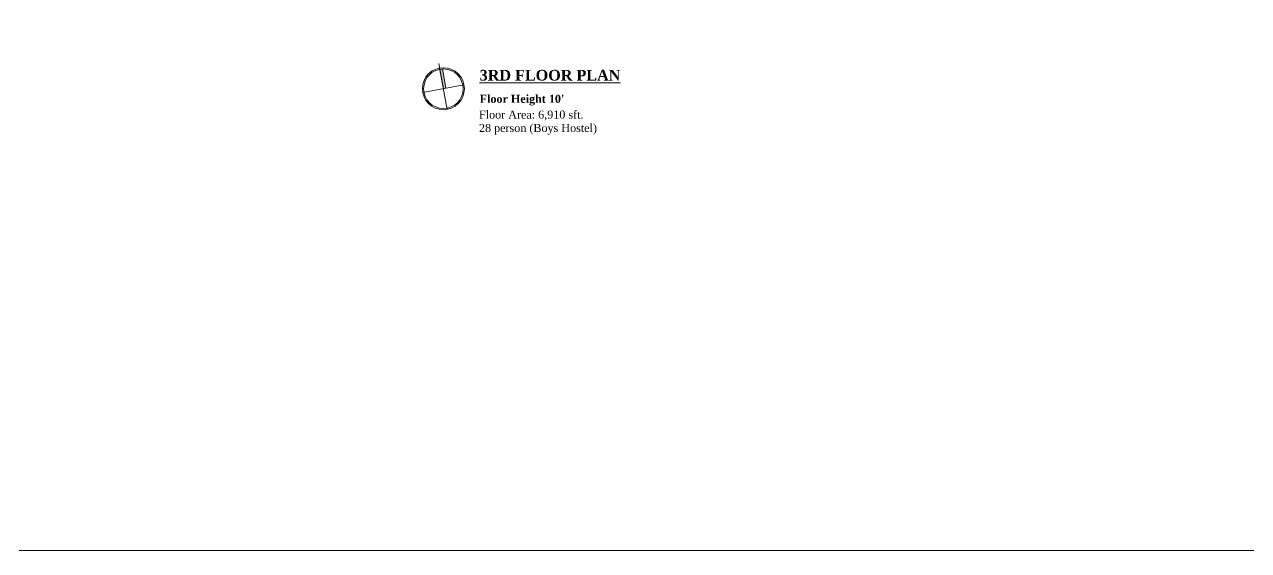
# Model space of a CAD drawing. Header units: feet. Extents: x 25261344 to 25389498, y 30010528 to 30074588.
# Drawn here: x 25361175 to 25363467, y 30071075 to 30072059 of the extents above; entities that cross this region are included whole.
import ezdxf

# ---------------------------------------------------------------- set-up
doc = ezdxf.new("R2010")
doc.units = ezdxf.units.FT
doc.header["$LTSCALE"] = 30
doc.header["$MEASUREMENT"] = 0
doc.layers.get('0').update_dxf_attribs({"lineweight": 5})
doc.layers.add('TITLE TEXT', color=7, linetype='Continuous', lineweight=18)
doc.styles.add('MtXpl_Times_New_Roma', font='timesbd.ttf')
doc.styles.get("Standard").update_dxf_attribs({"font": 'timesbd.ttf'})

msp = doc.modelspace()

# ---------------------------------------------------------------- hatches: boundary and pattern name
at = {"layer": 'TITLE TEXT'}
msp.add_hatch(color=256, dxfattribs=at).paths.add_polyline_path([(25361957.5, 30071976, 0.032487), (25361952.7, 30071975.5), (25361959.3, 30071939.1), (25361964, 30071940)])

# ---------------------------------------------------------------- linework, layer by layer
msp.add_lwpolyline([(25352085.2, 30073771.6), (25389498.3, 30073771.6), (25389498.3, 30071075.1), (25352085.2, 30071075.1)], close=True)
for p, q in [((25361959.3, 30071939.1), (25361950.8, 30071986)), ((25361966.3, 30071900.5), (25361952.3, 30071977.8)), ((25361964, 30071940), (25361957.4, 30071976.2)), ((25361920.7, 30071932.1), (25361997.9, 30071946.2))]:
    msp.add_line(p, q, dxfattribs=at)
for radius in [39.3, 37]:
    msp.add_circle((25361959.3, 30071939.1), radius, dxfattribs=at)

# ---------------------------------------------------------------- texts
at = {"layer": 'TITLE TEXT', "style": 'MtXpl_Times_New_Roma'}
for s, height, p in [('%%U3RD FLOOR PLAN', 20, (25362027.2, 30071954.4)), ("Floor Height 10'", 15, (25362027.2, 30071912.7))]:
    msp.add_text(s, height=height, dxfattribs=at).set_placement(p)
at = {"layer": 'TITLE TEXT', "insert": (25362014.6, 30071898.2), "char_height": 15, "width": 323.372, "attachment_point": 1}
msp.add_mtext('{\\fTimes New Roman|b0|i0|c0|p18;  Floor Area: 6,910 sft.\\P  28 person (Boys Hostel)}', dxfattribs=at)

doc.saveas('drawing.dxf')
